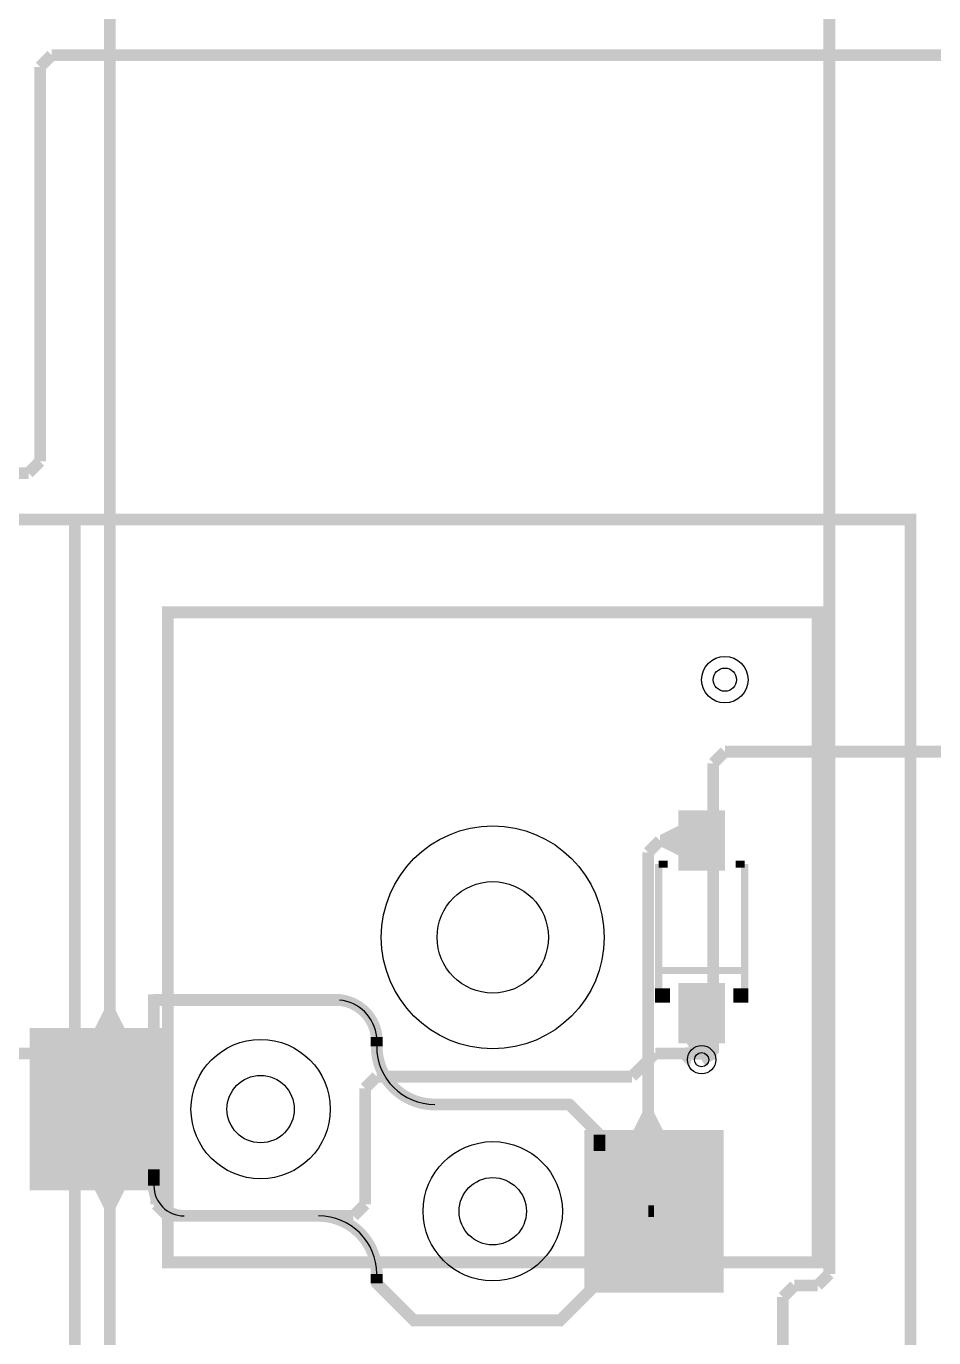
# Model space of a CAD drawing. Header units: millimetres. Extents: x -992 to -826, y 770 to 901.
# Drawn here: x -973.13 to -953.58, y 790.89 to 819.14 of the extents above; entities that cross this region are included whole.
import ezdxf

# ---------------------------------------------------------------- set-up
doc = ezdxf.new("R2010")
doc.units = ezdxf.units.MM
for name, color, linetype, true_color in [('BottomLayer', 7, 'Continuous', 0x0000ff), ('BottomPasteMaskLayer', 7, 'Continuous', 0x800000), ('BottomSilkLayer', 7, 'Continuous', 0x66cc33), ('BottomSolderMaskLayer', 7, 'Continuous', 0xaa00ff), ('Document', 7, 'Continuous', 0xffffff), ('Hole', 7, 'Continuous', 0x222222), ('Multi-Layer', 7, 'Continuous', 0xc0c0c0), ('TopLayer', 7, 'Continuous', 0xff0000), ('TopSilkLayer', 7, 'Continuous', 0xffcc00)]:
    doc.layers.add(name, color=color, linetype=linetype, true_color=true_color)

msp = doc.modelspace()

# ---------------------------------------------------------------- hatches: boundary and pattern name
at = {"layer": 'BottomLayer'}
for points in [[(-958.0819151638304, 800.951612903226), (-958.0819151638304, 802.2516129032259), (-959.0819151638304, 802.2516129032259), (-959.0819151638304, 800.951612903226)], [(-959.0819151638304, 801.9190271780545), (-959.0819151638304, 801.284025908052), (-959.4629159258319, 801.4745262890527), (-959.4629159258319, 801.7285267970537)], [(-958.0819151638304, 797.2326136652275), (-958.0819151638304, 798.5326136652275), (-959.0819151638304, 798.5326136652275), (-959.0819151638304, 797.2326136652275)], [(-971.0144526289054, 797.5676403352808), (-971.649453898908, 797.5676403352808), (-971.4589535179072, 797.9486410972823), (-971.2049530099061, 797.9486410972823)], [(-973.056946913894, 794.0676403352808), (-970.056946913894, 794.0676403352808), (-970.056946913894, 797.5676403352808), (-973.056946913894, 797.5676403352808)], [(-958.8994157988317, 797.2326136652275), (-958.2644145288292, 797.2326136652275), (-958.4549149098299, 796.8827051054103), (-958.7089154178309, 796.8827051054103)], [(-958.8105156210313, 797.0842570485142), (-958.3533147066295, 797.0842570485142), (-958.4549149098299, 797.297617475235), (-958.7089154178309, 797.297617475235)], [(-959.4163347726696, 795.3674853949709), (-960.0513360426722, 795.3674853949709), (-959.8608356616714, 795.7484861569725), (-959.6068351536704, 795.7484861569725)], [(-961.1069342138685, 791.867487934976), (-958.1069342138685, 791.867487934976), (-958.1069342138685, 795.367487934976), (-961.1069342138685, 795.367487934976)], [(-971.649453898908, 794.0676377952757), (-971.0144526289054, 794.0676377952757), (-971.2049530099061, 793.6866370332742), (-971.4589535179072, 793.6866370332742)]]:
    msp.add_hatch(color=256, dxfattribs=at).paths.add_polyline_path(points)
at = {"layer": 'BottomPasteMaskLayer'}
for points in [[(-958.0819151638304, 800.951612903226), (-958.0819151638304, 802.2516129032259), (-959.0819151638304, 802.2516129032259), (-959.0819151638304, 800.951612903226)], [(-958.0819151638304, 797.2326136652275), (-958.0819151638304, 798.5326136652275), (-959.0819151638304, 798.5326136652275), (-959.0819151638304, 797.2326136652275)], [(-973.056946913894, 794.0676403352808), (-970.056946913894, 794.0676403352808), (-970.056946913894, 797.5676403352808), (-973.056946913894, 797.5676403352808)], [(-961.1069342138685, 791.867487934976), (-958.1069342138685, 791.867487934976), (-958.1069342138685, 795.367487934976), (-961.1069342138685, 795.367487934976)]]:
    msp.add_hatch(color=256, dxfattribs=at).paths.add_polyline_path(points)
at = {"layer": 'BottomSilkLayer'}
for points in [[(-959.5844323088647, 798.4176504953011), (-959.264442468885, 798.4176504953011), (-959.264442468885, 798.1128498856999), (-959.5844323088647, 798.1128498856999)], [(-957.5796062992127, 798.4176504953011), (-957.8995961391923, 798.4176504953011), (-957.8995961391923, 798.1128498856999), (-957.5796062992127, 798.1128498856999)]]:
    msp.add_hatch(color=256, dxfattribs=at).paths.add_polyline_path(points)
at = {"layer": 'BottomSolderMaskLayer'}
for points in [[(-958.0819151638304, 800.951612903226), (-958.0819151638304, 802.2516129032259), (-959.0819151638304, 802.2516129032259), (-959.0819151638304, 800.951612903226)], [(-958.0819151638304, 797.2326136652275), (-958.0819151638304, 798.5326136652275), (-959.0819151638304, 798.5326136652275), (-959.0819151638304, 797.2326136652275)], [(-973.056946913894, 794.0676403352808), (-970.056946913894, 794.0676403352808), (-970.056946913894, 797.5676403352808), (-973.056946913894, 797.5676403352808)], [(-961.1069342138685, 791.867487934976), (-958.1069342138685, 791.867487934976), (-958.1069342138685, 795.367487934976), (-961.1069342138685, 795.367487934976)]]:
    msp.add_hatch(color=256, dxfattribs=at).paths.add_polyline_path(points)
at = {"layer": 'Document'}
for points in [[(-958.4859817119635, 801.7526517653037), (-958.6780060960123, 801.7526517653037), (-958.6780060960123, 800.9846558293118), (-958.4859817119635, 800.9846558293118)], [(-958.9660172720346, 801.4646913893829), (-958.9660172720346, 801.2726670053341), (-958.1980213360428, 801.2726670053341), (-958.1980213360428, 801.4646913893829)], [(-958.4550190500382, 797.685646431293), (-958.647043434087, 797.685646431293), (-958.647043434087, 798.4536423672848), (-958.4550190500382, 798.4536423672848)], [(-970.2549301498605, 794.1675768351538), (-970.2549301498605, 798.0405765811533), (-966.3819304038609, 798.0405765811533), (-966.3653535442952, 798.0416630859319), (-966.3490603193927, 798.0449040098695), (-966.3333295107487, 798.050243899859), (-966.3184302768607, 798.0575913889023), (-966.3046175477511, 798.0668207594247), (-966.2921276630448, 798.0777740943377), (-966.2811743281318, 798.090263979044), (-966.2719449576094, 798.1040767081536), (-966.2645974685661, 798.1189759420416), (-966.2592575785766, 798.1347067506856), (-966.256016654639, 798.1509999755881), (-966.2549301498605, 798.1675768351538), (-966.256016654639, 798.1841536947195), (-966.2592575785766, 798.200446919622), (-966.2645974685661, 798.216177728266), (-966.2719449576094, 798.231076962154), (-966.2811743281318, 798.2448896912637), (-966.2921276630448, 798.2573795759699), (-966.3046175477511, 798.2683329108829), (-966.3184302768607, 798.2775622814054), (-966.3333295107487, 798.2849097704486), (-966.3490603193927, 798.2902496604381), (-966.3653535442952, 798.2934905843758), (-966.3819304038609, 798.2945770891544), (-970.3819304038609, 798.2945770891544), (-970.3985072634266, 798.2934905843758), (-970.4148004883291, 798.2902496604381), (-970.4305312969731, 798.2849097704486), (-970.4454305308611, 798.2775622814054), (-970.4592432599708, 798.2683329108829), (-970.471733144677, 798.2573795759699), (-970.48268647959, 798.2448896912637), (-970.4919158501125, 798.231076962154), (-970.4992633391557, 798.216177728266), (-970.5046032291452, 798.200446919622), (-970.5078441530829, 798.1841536947195), (-970.5089306578615, 798.1675768351538), (-970.5089306578615, 794.1675768351538), (-970.5078441530829, 794.1509999755881), (-970.5046032291452, 794.1347067506856), (-970.4992633391557, 794.1189759420416), (-970.4919158501125, 794.1040767081536), (-970.48268647959, 794.090263979044), (-970.471733144677, 794.0777740943377), (-970.4592432599708, 794.0668207594247), (-970.4454305308611, 794.0575913889023), (-970.4305312969731, 794.050243899859), (-970.4148004883291, 794.0449040098695), (-970.3985072634266, 794.0416630859319), (-970.3819304038609, 794.0405765811533), (-970.3653535442952, 794.0416630859319), (-970.3490603193927, 794.0449040098695), (-970.3333295107487, 794.050243899859), (-970.3184302768607, 794.0575913889023), (-970.3046175477511, 794.0668207594247), (-970.2921276630448, 794.0777740943377), (-970.2811743281318, 794.090263979044), (-970.2719449576094, 794.1040767081536), (-970.2645974685661, 794.1189759420416), (-970.2592575785766, 794.1347067506856), (-970.256016654639, 794.1509999755881), (-970.2549301498605, 794.1675768351538)], [(-966.3945542291085, 798.0410083820169), (-966.3544166950276, 798.0359527552993), (-966.3146023277326, 798.0287835739995), (-966.2752223428372, 798.0195208641774), (-966.2363867425713, 798.0081904998585), (-966.1982040085061, 797.9948241307588), (-966.160780798526, 797.9794590938762), (-966.1242216488968, 797.9621383091945), (-966.0886286822571, 797.9429101597933), (-966.0541013223552, 797.9218283566964), (-966.0207360163226, 797.8989517888384), (-965.9886259652633, 797.8743443585668), (-965.9578608639099, 797.8480748031399), (-965.9285266500749, 797.82021650272), (-965.9007052645953, 797.7908472753959), (-965.8744744224439, 797.7600491598101), (-965.8499073956427, 797.7279081859954), (-965.8270728085893, 797.6945141350625), (-965.8060344463636, 797.6599602884103), (-965.7868510765545, 797.6243431671569), (-965.7695762851007, 797.5877622625229), (-965.7542583266063, 797.5503197579169), (-965.7409399895487, 797.5121202435007), (-965.729658476755, 797.4732704240328), (-965.7204453014821, 797.4338788208032), (-965.7133261993874, 797.394055468496), (-965.7083210566423, 797.3539116078234), (-965.7059031035861, 797.3380497160763), (-965.7015044693075, 797.3226192875902), (-965.6951953631645, 797.3078666171047), (-965.6870764887545, 797.2940271812386), (-965.67727743652, 797.2813218799008), (-965.6659546152744, 797.2699535103686), (-965.6532887556639, 797.2601035303126), (-965.6394820254113, 797.2519291614371), (-965.6247548023908, 797.245560879967), (-965.6093421570386, 797.2411003340336), (-965.5934901002461, 797.238618721206), (-965.5774516566262, 797.2381556520617), (-965.561482825829, 797.2397185179375), (-965.5458384963702, 797.2432823729519), (-965.5307683771966, 797.2487903321812), (-965.5165130119248, 797.2561544796367), (-965.5032999393737, 797.2652572715458), (-965.4913400616748, 797.2759534125418), (-965.4808242779313, 797.2880721748152), (-965.4719204371579, 797.3014201232065), (-965.464770659137, 797.3157842027465), (-965.4594890659563, 797.3309351393596), (-965.4561599604347, 797.3466310994514), (-965.4548364805116, 797.3626215499664), (-965.4555397510796, 797.3786512573026), (-965.46115205627, 797.4250094522532), (-965.4688814283277, 797.4710619985045), (-965.4787116491306, 797.5167122664949), (-965.4906220924589, 797.5618644707417), (-965.5045877672753, 797.6064238708225), (-965.5205793701613, 797.6502969701633), (-965.5385633468032, 797.693391712218), (-965.558501962398, 797.7356176736256), (-965.5803533808293, 797.7768862539401), (-965.6040717524502, 797.8171108615364), (-965.6296073102874, 797.856207095301), (-965.656906474464, 797.8940929217258), (-965.6859119646235, 797.9306888470348), (-965.7165629201185, 797.965918083982), (-965.7487950277103, 797.9997067129689), (-965.782540656515, 798.031983837147), (-965.8177289999087, 798.0626817311763), (-965.8542862240981, 798.0917359833297), (-965.8921356230413, 798.1190856306449), (-965.9311977793961, 798.1446732868396), (-965.9713907311575, 798.1684452627218), (-966.0126301436334, 798.190351678843), (-966.0548294864, 798.2103465701578), (-966.097900214864, 798.2283879824697), (-966.1417519560506, 798.2444380604611), (-966.1862926982284, 798.2584631271234), (-966.2314289839724, 798.2704337544196), (-966.277066106261, 798.2803248250312), (-966.3231083071944, 798.2881155850611), (-966.369458978918, 798.2937896875795), (-966.3860636163581, 798.294346191992), (-966.4025988372233, 798.2927305953161), (-966.4187817192955, 798.2889705408593), (-966.434335368971, 798.2831303641968), (-966.4489936589873, 798.2753099923723), (-966.4625057819342, 798.265643234118), (-966.4746405416379, 798.2542954903505), (-966.485190308992, 798.241460924115), (-966.4939745745493, 798.227359138402), (-966.5008430370881, 798.2122314186785), (-966.5056781753082, 798.1963366044276), (-966.5083972586526, 798.1799466603323), (-966.5089537628509, 798.1633420228851), (-966.5073381659615, 798.1468068020408), (-966.5035781112958, 798.1306239200172), (-966.4977379344327, 798.115070270417), (-966.489917562419, 798.1004119805016), (-966.4802508039903, 798.0868998576796), (-966.4689030600662, 798.0747650981223), (-966.4560684936946, 798.0642153309337), (-966.4419667078682, 798.0554310655584), (-966.4268389880561, 798.0485626032148), (-966.4109441737428, 798.0437274651999), (-966.3945542296125, 798.0410083820669)], [(-965.7090322580647, 797.367424434849), (-965.7090322580647, 797.1673228346458), (-965.7079457532861, 797.1507459750801), (-965.7047048293484, 797.1344527501776), (-965.6993649393589, 797.1187219415336), (-965.6920174503157, 797.1038227076456), (-965.6827880797932, 797.090009978536), (-965.6718347448802, 797.0775200938297), (-965.659344860174, 797.0665667589167), (-965.6455321310643, 797.0573373883943), (-965.6306328971763, 797.049989899351), (-965.6149020885323, 797.0446500093615), (-965.5986088636298, 797.0414090854239), (-965.5820320040641, 797.0403225806454), (-965.5654551444984, 797.0414090854239), (-965.5491619195959, 797.0446500093615), (-965.5334311109519, 797.049989899351), (-965.5185318770639, 797.0573373883943), (-965.5047191479543, 797.0665667589167), (-965.492229263248, 797.0775200938297), (-965.481275928335, 797.090009978536), (-965.4720465578126, 797.1038227076456), (-965.4646990687693, 797.1187219415336), (-965.4593591787798, 797.1344527501776), (-965.4561182548422, 797.1507459750801), (-965.4550317500637, 797.1673228346458), (-965.4550317500637, 797.367424434849), (-965.4561182548422, 797.3840012944147), (-965.4593591787798, 797.4002945193172), (-965.4646990687693, 797.4160253279612), (-965.4720465578126, 797.4309245618492), (-965.481275928335, 797.4447372909589), (-965.492229263248, 797.4572271756651), (-965.5047191479543, 797.4681805105781), (-965.5185318770639, 797.4774098811006), (-965.5334311109519, 797.4847573701438), (-965.5491619195959, 797.4900972601333), (-965.5654551444984, 797.493338184071), (-965.5820320040641, 797.4944246888496), (-965.5986088636298, 797.493338184071), (-965.6149020885323, 797.4900972601333), (-965.6306328971763, 797.4847573701438), (-965.6455321310643, 797.4774098811006), (-965.659344860174, 797.4681805105781), (-965.6718347448802, 797.4572271756651), (-965.6827880797932, 797.4447372909589), (-965.6920174503157, 797.4309245618492), (-965.6993649393589, 797.4160253279612), (-965.7047048293484, 797.4002945193172), (-965.7079457532861, 797.3840012944147), (-965.7090322580647, 797.367424434849)], [(-965.4545237490476, 797.1676530353068), (-965.4534516520677, 797.1186705106674), (-965.4502440491993, 797.0697813667208), (-965.4449070459455, 797.0210786613724), (-965.43745080101, 796.9726550976513), (-965.4278895069616, 796.9246028472554), (-965.416241363219, 796.8770133751073), (-965.402528541409, 796.8299772652555), (-965.3867771431641, 796.7835840484526), (-965.3690171504396, 796.7379220317383), (-965.3492823684444, 796.6930781303515), (-965.3276103612943, 796.6491377022918), (-965.3040423805113, 796.6061843858447), (-965.2786232865028, 796.5642999403814), (-965.2514014631728, 796.523564090733), (-965.2224287258252, 796.4840543754394), (-965.1917602225365, 796.4458459991586), (-965.1594543291841, 796.4090116895181), (-965.1255725383309, 796.3736215586825), (-965.0901793421775, 796.3397429698979), (-965.053342109805, 796.3074404092699), (-965.015130958941, 796.2767753630179), (-964.9756186224944, 796.2478062004391), (-964.9348803101124, 796.2205880628054), (-964.8929935650223, 796.1951727584054), (-964.8500381164328, 796.1716086639295), (-964.8060957277733, 796.149940632388), (-964.7612500410612, 796.1302099077354), (-964.7155864176947, 796.1124540463647), (-964.6691917759704, 796.0967068456208), (-964.6221544256405, 796.0829982794693), (-964.5745638998188, 796.0713544414423), (-964.5265107845594, 796.061797494971), (-964.4780865464311, 796.0543456311987), (-964.4293833584155, 796.0490130343545), (-964.3804939244604, 796.0458098547554), (-964.3315113030227, 796.0447421894845), (-964.3149344434571, 796.043655684706), (-964.2986412185545, 796.0404147607684), (-964.2829104099105, 796.0350748707788), (-964.2680111760225, 796.0277273817355), (-964.2541984469129, 796.0184980112132), (-964.2417085622066, 796.0075446763002), (-964.2307552272936, 795.9950547915938), (-964.2215258567712, 795.9812420624843), (-964.2141783677279, 795.9663428285962), (-964.2088384777384, 795.9506120199522), (-964.2055975538008, 795.9343187950496), (-964.2045110490222, 795.9177419354841), (-964.2055975538008, 795.9011650759184), (-964.2088384777384, 795.8848718510158), (-964.2141783677279, 795.8691410423719), (-964.2215258567712, 795.8542418084837), (-964.2307552272936, 795.8404290793742), (-964.2417085622066, 795.8279391946678), (-964.2541984469129, 795.8169858597548), (-964.2680111760225, 795.8077564892325), (-964.2829104099105, 795.8004090001892), (-964.2986412185545, 795.7950691101996), (-964.3149344434571, 795.791828186262), (-964.3315113030227, 795.7907416814835), (-964.3855703313034, 795.7918022418665), (-964.4395460475619, 795.7949842823066), (-964.4933552290646, 795.8002828965584), (-964.5469149098504, 795.8076899149265), (-964.6001425086521, 795.8171939168618), (-964.6529559562248, 795.8287802485704), (-964.7052738218849, 795.8424310456078), (-964.7570154390642, 795.8581252604226), (-964.8081010296861, 795.8758386948099), (-964.858451827172, 795.8955440372202), (-964.9079901978879, 795.9172109048711), (-964.9566397608439, 795.9408058905917), (-965.0043255054634, 795.9662926143333), (-965.0509739072373, 795.9936317792603), (-965.0965130410896, 796.0227812323423), (-965.140872692274, 796.0536960293458), (-965.1839844646362, 796.0863285041335), (-965.2257818860699, 796.1206283421576), (-965.2662005110074, 796.1565426580378), (-965.3051780197857, 796.1940160771028), (-965.3426543147339, 796.23299082077), (-965.3785716128352, 796.2734067956324), (-965.4128745348206, 796.3152016861126), (-965.4455101905546, 796.3583110505454), (-965.4764282605847, 796.4026684205371), (-965.505581073727, 796.4482054034507), (-965.5329236805676, 796.4948517878566), (-965.5584139227686, 796.5425356517889), (-965.5820124980703, 796.5911834736385), (-965.6036830208885, 796.6407202455132), (-965.6233920784173, 796.6910695888882), (-965.6411092821456, 796.7421538723719), (-965.6568073147124, 796.7938943314007), (-965.6704619720263, 796.8462111896838), (-965.6820522005838, 796.8990237822064), (-965.6915601299323, 796.9522506796033), (-965.6989711002221, 797.0058098137107), (-965.704273684811, 797.0596186041047), (-965.7074597078819, 797.1135940854269), (-965.7085242570486, 797.1676530353062), (-965.70743775227, 797.1842298948719), (-965.7041968283324, 797.2005231197744), (-965.6988569383429, 797.2162539284184), (-965.6915094492996, 797.2311531623064), (-965.6822800787772, 797.2449658914161), (-965.6713267438643, 797.2574557761224), (-965.658836859158, 797.2684091110353), (-965.6450241300483, 797.2776384815577), (-965.6301248961603, 797.284985970601), (-965.6143940875163, 797.2903258605905), (-965.5981008626138, 797.2935667845281), (-965.5815240030481, 797.2946532893068), (-965.5649471434824, 797.2935667845281), (-965.5486539185799, 797.2903258605905), (-965.532923109936, 797.284985970601), (-965.5180238760479, 797.2776384815577), (-965.5042111469382, 797.2684091110353), (-965.491721262232, 797.2574557761224), (-965.480767927319, 797.2449658914161), (-965.4715385567966, 797.2311531623064), (-965.4641910677533, 797.2162539284184), (-965.4588511777638, 797.2005231197744), (-965.4556102538262, 797.1842298948719), (-965.4545237490476, 797.1676530353062)], [(-965.67174498349, 791.9777876555754), (-964.8717449834901, 791.1777876555755), (-964.8592527378102, 791.1668352634746), (-964.8454377069854, 791.1576072616232), (-964.8305363028536, 791.1502615656208), (-964.8148035279827, 791.1449238798189), (-964.7985086119, 791.1416855461861), (-964.7819304038609, 791.1406019812041), (-961.6319177038355, 791.1406019812041), (-961.6153394957964, 791.1416855461861), (-961.5990445797138, 791.1449238798189), (-961.5833118048428, 791.1502615656208), (-961.5684104007111, 791.1576072616232), (-961.5545953698863, 791.1668352634746), (-961.5421031242064, 791.1777876555755), (-960.6921158242318, 792.0277749555501), (-960.6811634321309, 792.04026720123), (-960.6719354302795, 792.0540822320547), (-960.664589734277, 792.0689836361865), (-960.6592520484752, 792.0847164110575), (-960.6560137148424, 792.1010113271401), (-960.6549301498604, 792.1175895351793), (-960.6549301498604, 795.2676022352045), (-960.6560137148424, 795.2841804432437), (-960.6592520484752, 795.3004753593264), (-960.664589734277, 795.3162081341973), (-960.6719354302795, 795.3311095383291), (-960.6811634321309, 795.3449245691538), (-960.6921158242317, 795.3574168148338), (-961.3421031242063, 796.0074041148084), (-961.3545953698863, 796.0183565069092), (-961.368410400711, 796.0275845087607), (-961.3833118048428, 796.0349302047631), (-961.3990445797137, 796.0402678905649), (-961.4153394957964, 796.0435062241978), (-961.4319177038356, 796.0445897891798), (-964.2819304038609, 796.0445897891798), (-964.2985072634266, 796.0435032844011), (-964.3148004883291, 796.0402623604635), (-964.330531296973, 796.034922470474), (-964.3454305308612, 796.0275749814307), (-964.3592432599708, 796.0183456109083), (-964.3717331446771, 796.0073922759954), (-964.38268647959, 795.9949023912891), (-964.3919158501125, 795.9810896621794), (-964.3992633391557, 795.9661904282914), (-964.4046032291453, 795.9504596196474), (-964.4078441530829, 795.9341663947449), (-964.4089306578614, 795.9175895351792), (-964.4078441530829, 795.9010126756135), (-964.4046032291453, 795.884719450711), (-964.3992633391557, 795.868988642067), (-964.3919158501125, 795.854089408179), (-964.38268647959, 795.8402766790693), (-964.3717331446771, 795.8277867943631), (-964.3592432599708, 795.8168334594501), (-964.3454305308612, 795.8076040889277), (-964.330531296973, 795.8002565998844), (-964.3148004883291, 795.7949167098949), (-964.2985072634266, 795.7916757859573), (-964.2819304038609, 795.7905892811787), (-961.4845212090426, 795.7905892811787), (-960.9089306578614, 795.2149987299977), (-960.9089306578614, 792.1701930403863), (-961.6845212090425, 791.3946024892051), (-964.7293268986539, 791.3946024892051), (-965.4921158242317, 792.1574168148338), (-965.5046073555341, 792.1683715934571), (-965.5184219055832, 792.177602180432), (-965.5333231036024, 792.1849506378591), (-965.5490559859668, 792.1902912315967), (-965.5653513587023, 792.1935325826072), (-965.5819304034687, 792.194619230477), (-965.5985094482191, 792.1935325823603), (-965.6148048209063, 792.1902912311072), (-965.6305377031912, 792.1849506371351), (-965.6454389011009, 792.1776021794861), (-965.6592534510125, 792.1683715923056), (-965.6717449821517, 792.1574168134962), (-965.6826997609612, 792.1449252823571), (-965.6919303481419, 792.1311107324454), (-965.6992788057911, 792.1162095345358), (-965.7046193997631, 792.100476652251), (-965.7078607510165, 792.0841812795638), (-965.7089473991333, 792.0676022348134), (-965.7078607512636, 792.051023190047), (-965.7046194002533, 792.0347278173115), (-965.6992788065157, 792.0189949349469), (-965.6919303490888, 792.0040937369278), (-965.682699762114, 791.9902791868785), (-965.6717449834907, 791.9777876555761)], [(-969.7316383032767, 793.6447929895861), (-969.7644780458156, 793.6458218589535), (-969.7971883773806, 793.6489107861312), (-969.8296401972556, 793.6540475797811), (-969.8617054250151, 793.6612119660722), (-969.8932575060306, 793.6703756686968), (-969.9241719109543, 793.681502520471), (-969.9543266272107, 793.6945486060796), (-969.9836026405529, 793.7094624353994), (-970.0118844047882, 793.7261851467207), (-970.0390602978132, 793.7446507390615), (-970.0650230621625, 793.7647863326595), (-970.0896702283318, 793.7865124566125), (-970.1129045192024, 793.809743362534), (-970.1346342339741, 793.8343873629833), (-970.1547736100878, 793.8603471933361), (-970.1732431617129, 793.8875203956679), (-970.1899699934605, 793.9157997231332), (-970.2048880880861, 793.9450735632458), (-970.2179385670458, 793.9752263783901), (-970.229069922877, 794.0061391618227), (-970.2382382224876, 794.0376899073678), (-970.2454072805504, 794.0697540909484), (-970.2505488023195, 794.1022051620571), (-970.2536424953026, 794.1349150432235), (-970.2546761493525, 794.1677546355094), (-970.255762654131, 794.1843314950751), (-970.2590035780686, 794.2006247199776), (-970.2643434680581, 794.2163555286215), (-970.2716909571014, 794.2312547625097), (-970.2809203276238, 794.2450674916192), (-970.2918736625368, 794.2575573763256), (-970.304363547243, 794.2685107112386), (-970.3181762763527, 794.277740081761), (-970.3330755102407, 794.2850875708042), (-970.3488063188847, 794.2904274607938), (-970.3650995437872, 794.2936683847314), (-970.3816764033529, 794.2947548895099), (-970.3982532629186, 794.2936683847314), (-970.4145464878211, 794.2904274607938), (-970.4302772964651, 794.2850875708042), (-970.4451765303531, 794.277740081761), (-970.4589892594628, 794.2685107112386), (-970.471479144169, 794.2575573763256), (-970.482432479082, 794.2450674916192), (-970.4916618496044, 794.2312547625097), (-970.4990093386477, 794.2163555286215), (-970.5043492286372, 794.2006247199776), (-970.5075901525748, 794.1843314950751), (-970.5086766573535, 794.1677546355102), (-970.507610360894, 794.127087746952), (-970.5044170526671, 794.086532407036), (-970.4991054864017, 794.0461997890086), (-970.4916902225494, 794.0062004555748), (-970.4821915883706, 793.9666440558161), (-970.470635622212, 793.9276390246114), (-970.4570540021281, 793.8892922853884), (-970.4414839590436, 793.8517089570169), (-970.4239681746926, 793.8149920656491), (-970.4045546646167, 793.7792422622977), (-970.3832966465415, 793.7445575469226), (-970.3602523944915, 793.7110329997877), (-970.3354850790462, 793.6787605208192), (-970.3090625941713, 793.647828577683), (-970.2810573711039, 793.6183219632707), (-970.2515461797975, 793.5903215632591), (-970.2206099184754, 793.5639041343806), (-970.1883333918666, 793.539142094012), (-970.1548050787327, 793.516103321659), (-970.1201168893235, 793.4948509728794), (-970.0843639134259, 793.475443306157), (-970.0476441596973, 793.4579335231988), (-970.0100582869961, 793.4423696230953), (-969.9717093284498, 793.4287942707407), (-969.9327024090118, 793.4172446798783), (-969.8931444572856, 793.4077525110861), (-969.8531439124052, 793.4003437849875), (-969.8128104267723, 793.3950388109212), (-969.7722545654707, 793.3918521312678), (-969.7315875031751, 793.3907924815851), (-969.7150108607837, 793.3918823015031), (-969.6987182839126, 793.3951264838861), (-969.6829885430734, 793.4004695198734), (-969.6680907784964, 793.4078199886364), (-969.6542798950674, 793.4170521216153), (-969.6417922008341, 793.4280079544528), (-969.6308413637098, 793.4405000298091), (-969.6216147555565, 793.4543146048086), (-969.6142702462, 793.4692153082397), (-969.6089335022332, 793.484947184932), (-969.6056958368264, 793.50124105811), (-969.6046126473328, 793.5178181350825), (-969.6057024674255, 793.5343947774625), (-969.6089466499802, 793.5506873542993), (-969.6142896861331, 793.5664170950822), (-969.6216401550532, 793.5813148595818), (-969.6308722881776, 793.5951257429135), (-969.6418281211467, 793.6076134370314), (-969.6543201966184, 793.618564274024), (-969.668134771715, 793.6277908820317), (-969.6830354752235, 793.6351353912313), (-969.6987673519722, 793.6404721350323), (-969.7150612251843, 793.6437098002675), (-969.7316383021681, 793.6447929895863)], [(-966.8319177038355, 793.6445897891797), (-969.7319431038864, 793.6445897891797), (-969.7485199634519, 793.6435032844012), (-969.7648131883545, 793.6402623604636), (-969.7805439969985, 793.6349224704741), (-969.7954432308866, 793.6275749814307), (-969.8092559599961, 793.6183456109084), (-969.8217458447025, 793.6073922759954), (-969.8326991796155, 793.594902391289), (-969.8419285501378, 793.5810896621795), (-969.8492760391812, 793.5661904282914), (-969.8546159291707, 793.5504596196474), (-969.8578568531083, 793.534166394745), (-969.8589433578868, 793.5175895351792), (-969.8578568531083, 793.5010126756135), (-969.8546159291707, 793.484719450711), (-969.8492760391812, 793.4689886420671), (-969.8419285501378, 793.454089408179), (-969.8326991796155, 793.4402766790694), (-969.8217458447025, 793.4277867943631), (-969.8092559599961, 793.4168334594501), (-969.7954432308866, 793.4076040889277), (-969.7805439969985, 793.4002565998844), (-969.7648131883545, 793.3949167098949), (-969.7485199634519, 793.3916757859572), (-969.7319431038864, 793.3905892811787), (-966.8319177038355, 793.3905892811787), (-966.8153408442698, 793.3916757859572), (-966.7990476193673, 793.3949167098949), (-966.7833168107234, 793.4002565998844), (-966.7684175768353, 793.4076040889277), (-966.7546048477257, 793.4168334594501), (-966.7421149630194, 793.4277867943631), (-966.7311616281064, 793.4402766790694), (-966.7219322575841, 793.454089408179), (-966.7145847685407, 793.4689886420671), (-966.7092448785511, 793.484719450711), (-966.7060039546135, 793.5010126756135), (-966.704917449835, 793.5175895351792), (-966.7060039546135, 793.534166394745), (-966.7092448785511, 793.5504596196474), (-966.7145847685407, 793.5661904282914), (-966.7219322575841, 793.5810896621795), (-966.7311616281064, 793.594902391289), (-966.7421149630194, 793.6073922759954), (-966.7546048477257, 793.6183456109084), (-966.7684175768353, 793.6275749814307), (-966.7833168107234, 793.6349224704741), (-966.7990476193673, 793.6402623604636), (-966.8153408442698, 793.6435032844012), (-966.8319177038355, 793.6445897891797)], [(-965.7086512573026, 792.2677800355607), (-965.709719045711, 792.3167654764763), (-965.7129225941814, 792.3656577138049), (-965.7182558042257, 792.4143636730339), (-965.7257085231912, 792.4627906342623), (-965.7352665635866, 792.5108464087082), (-965.7469117300909, 792.5584395142055), (-965.7606218541913, 792.6054793493555), (-965.7763708363844, 792.6518763660018), (-965.7941286958609, 792.6975422396998), (-965.8138616275794, 792.7423900378575), (-965.8355320666194, 792.7863343852255), (-965.8590987596932, 792.8292916264237), (-965.8845168436775, 792.8711799851927), (-965.9117379310181, 792.9119197200689), (-965.9407102018444, 792.9514332761854), (-965.9713785026157, 792.9896454329105), (-966.0036844511168, 793.0264834470432), (-966.0375665475968, 793.0618771912915), (-966.0729602918451, 793.0957592877714), (-966.1097983059778, 793.1280652362725), (-966.148010462703, 793.1587335370439), (-966.1875240188194, 793.1877058078701), (-966.2282637536957, 793.2149268952107), (-966.2701521124648, 793.2403449791949), (-966.313109353663, 793.2639116722687), (-966.357053701031, 793.2855821113087), (-966.4019014991886, 793.3053150430271), (-966.4475673728867, 793.3230729025036), (-966.493964389533, 793.3388218846966), (-966.5410042246831, 793.352532008797), (-966.5885973301804, 793.3641771753014), (-966.6366531046262, 793.3737352156967), (-966.6850800658547, 793.3811879346621), (-966.7337860250836, 793.3865211447065), (-966.7826782624122, 793.3897246931767), (-966.8316637033275, 793.3907924815851), (-966.8482405628931, 793.3918789863636), (-966.8645337877957, 793.3951199103012), (-966.8802645964397, 793.4004598002908), (-966.8951638303278, 793.4078072893341), (-966.9089765594373, 793.4170366598564), (-966.9214664441437, 793.4279899947694), (-966.9324197790567, 793.4404798794758), (-966.941649149579, 793.4542926085853), (-966.9489966386224, 793.4691918424735), (-966.9543365286119, 793.4849226511174), (-966.9575774525495, 793.50121587602), (-966.958663957328, 793.5177927355855), (-966.9575774525495, 793.5343695951512), (-966.9543365286119, 793.5506628200538), (-966.9489966386224, 793.5663936286978), (-966.941649149579, 793.5812928625859), (-966.9324197790567, 793.5951055916954), (-966.9214664441437, 793.6075954764018), (-966.9089765594373, 793.6185488113148), (-966.8951638303278, 793.6277781818371), (-966.8802645964397, 793.6351256708804), (-966.8645337877957, 793.64046556087), (-966.8482405628931, 793.6437064848076), (-966.8316637033275, 793.6447929895861), (-966.7776021370464, 793.6437323294581), (-966.72362389453, 793.6405499901438), (-966.6698122102249, 793.6352508788103), (-966.6162500617451, 793.6278431666871), (-966.5630200419203, 793.6183382764656), (-966.5102042314377, 793.6067508646862), (-966.4578840722739, 793.593098799137), (-966.4061402421114, 793.5774031313023), (-966.3550525299328, 793.5596880639009), (-966.3046997129874, 793.5399809135657), (-966.2551594353157, 793.5183120687213), (-966.206508088023, 793.4947149427252), (-966.1588206914838, 793.4692259223441), (-966.1121707796607, 793.4418843116459), (-966.0666302867148, 793.4127322713928), (-966.0222694360835, 793.3818147540289), (-965.9791566321959, 793.3491794343643), (-965.9373583549927, 793.3148766360598), (-965.896939057415, 793.2789592540282), (-965.8579610660172, 793.2414826728706), (-965.8204844848595, 793.2025046814728), (-965.784567102828, 793.162085383895), (-965.7502643045234, 793.1202871066919), (-965.7176289848587, 793.0771743028042), (-965.6867114674949, 793.032813452173), (-965.6575594272418, 792.9872729592271), (-965.6302178165437, 792.9406230474038), (-965.6047287961626, 792.8929356508647), (-965.5811316701664, 792.844284303572), (-965.559462825322, 792.7947440259004), (-965.5397556749868, 792.7443912089549), (-965.5220406075855, 792.6933034967764), (-965.5063449397508, 792.6415596666137), (-965.4926928742016, 792.5892395074501), (-965.4811054624221, 792.5364236969675), (-965.4716005722007, 792.4831936771427), (-965.4641928600774, 792.4296315286629), (-965.458893748744, 792.3758198443577), (-965.4557114094297, 792.3218416018414), (-965.4546507493015, 792.2677800355602), (-965.4557372540802, 792.2512031759945), (-965.4589781780178, 792.234909951092), (-965.4643180680073, 792.2191791424481), (-965.4716655570506, 792.20427990856), (-965.480894927573, 792.1904671794504), (-965.491848262486, 792.1779772947441), (-965.5043381471922, 792.1670239598311), (-965.5181508763019, 792.1577945893087), (-965.53305011019, 792.1504471002654), (-965.5487809188339, 792.1451072102759), (-965.5650741437364, 792.1418662863382), (-965.5816510033021, 792.1407797815597), (-965.5982278628678, 792.1418662863382), (-965.6145210877703, 792.1451072102759), (-965.6302518964143, 792.1504471002654), (-965.6451511303023, 792.1577945893087), (-965.658963859412, 792.1670239598311), (-965.6714537441183, 792.1779772947441), (-965.6824070790312, 792.1904671794504), (-965.6916364495536, 792.20427990856), (-965.6989839385969, 792.2191791424481), (-965.7043238285864, 792.234909951092), (-965.707564752524, 792.2512031759945), (-965.7086512573026, 792.2677800355602)]]:
    msp.add_hatch(color=256, dxfattribs=at).paths.add_polyline_path(points)
at = {"layer": 'TopLayer'}
for points in [[(-958.277998475997, 796.9058547117096), (-958.6429260858523, 797.1812827025656), (-958.4589281178563, 797.3097205994413), (-958.2049276098553, 797.1180162560327)], [(-958.6982169164339, 797.1643891287783), (-958.8469062738127, 796.7320421640845), (-959.0180010160021, 796.8906045212092), (-958.9306477012955, 797.1446050292102)]]:
    msp.add_hatch(color=256, dxfattribs=at).paths.add_polyline_path(points)

# ---------------------------------------------------------------- linework, layer by layer
at = {"layer": 'BottomLayer', "const_width": 0.25400050800101603}
for points in [[(-955.831902463805, 792.2675895351792), (-955.831902463805, 893.7677927355857)], [(-971.3319786639574, 825.0177800355602), (-971.3319786639574, 796.0175260350522)], [(-959.7338328676658, 801.3475234950471), (-959.4798323596648, 801.6015240030481)], [(-959.7338074676151, 793.6174752349506), (-959.7338074676151, 801.3474726949455)], [(-959.479806959614, 801.6014732029465), (-958.5819151638304, 801.6014732029465)], [(-958.5819151638304, 797.8826517653036), (-958.5819151638304, 796.8826517653036)], [(-971.5570485140971, 795.8176276352555), (-971.3319532639066, 796.0176022352045)], [(-971.3319532639066, 796.0176022352045), (-971.5570485140971, 795.8176276352555)], [(-971.3319786639574, 796.0175260350522), (-971.3319786639574, 778.0175260350522)], [(-959.6068326136653, 793.6174752349506), (-959.7338328676658, 793.6174752349506)], [(-956.831902463805, 791.7675895351792), (-956.5819151638304, 792.0175768351538)], [(-956.5819151638304, 792.0175768351538), (-956.0819151638304, 792.0175768351538)], [(-956.0819151638304, 792.0175768351538), (-955.831902463805, 792.2675895351792)], [(-956.831902463805, 786.2675641351284), (-956.831902463805, 791.7675895351792)]]:
    msp.add_lwpolyline(points, dxfattribs=at)
at = {"layer": 'BottomSilkLayer'}
for points, const_width in [([(-959.5082550165101, 798.3414274828551), (-959.5082550165101, 801.0938785877573)], 0.15240030480060962), ([(-959.5082550165101, 801.0938785877573), (-959.3152146304294, 801.0938785877573)], 0.15240030480060962), ([(-957.6557785115572, 801.0938785877573), (-957.8488188976379, 801.0938785877573)], 0.15240030480060962), ([(-957.6557785115572, 798.3414274828551), (-957.6557785115572, 801.0938785877573)], 0.15240030480060962), ([(-957.7057912115826, 798.8008636017273), (-959.4582423164848, 798.8008636017273)], 0.15240030480060962), ([(-970.3825501651004, 797.1173482346966), (-970.3825501651004, 798.1663703327408), (-970.3825501651004, 798.1663703327408), (-966.3820421640844, 798.1663703327408)], 0.25400050800101603), ([(-965.5815341630685, 797.3677927355857), (-965.5815341630685, 797.1676403352808)], 0.25400050800101603), ([(-964.332029464059, 795.9173736347474), (-961.432029464059, 795.9173736347474)], 0.25400050800101603), ([(-960.7820167640336, 795.2673355346712), (-961.432029464059, 795.9173482346966), (-961.432029464059, 795.9173736347474)], 0.25400050800101603), ([(-960.7820167640336, 795.2673355346712), (-960.7820167640336, 794.9173990347982)], 0.25400050800101603), ([(-970.3819405638812, 794.1675641351284), (-970.3819405638812, 794.5175768351538)], 0.25400050800101603), ([(-966.8316738633479, 793.5177800355602), (-969.7316230632463, 793.5177800355602)], 0.25400050800101603), ([(-960.7819405638812, 792.3175768351539), (-960.7819405638812, 792.1175768351538), (-961.6319278638558, 791.2675895351792), (-964.7819405638812, 791.2675895351792), (-965.5819405638813, 792.0675895351792)], 0.25400050800101603), ([(-965.5819405638813, 792.0675895351792), (-965.5819405638813, 792.2675895351792)], 0.25400050800101603)]:
    msp.add_lwpolyline(points, dxfattribs=dict(at, const_width=const_width))
for centre, radius, start, end in [((-966.469607238498, 797.2797118526227), 0.8924307848615699, 5.591265235738376, 84.33238645424326), ((-964.3320447051218, 797.1673736344893), 1.2499872999746, 180.0023285168551, 270), ((-969.7319431038864, 794.1675768351538), 0.6499872999746, 180.00000000000068, 270), ((-966.8319177038355, 792.2676022352047), 1.2499872999746, 0, 90)]:
    msp.add_arc(centre, radius, start, end, dxfattribs=at)
at = {"layer": 'Document', "const_width": 0.25400050800101603}
for points in [[(-972.0819405638813, 790.5175768351538), (-972.0819405638813, 808.5176276352554), (-990.0819913639829, 808.5176276352554), (-990.0819913639829, 790.5175768351538), (-972.0819405638813, 790.5175768351538)], [(-954.0819151638304, 790.5175768351538), (-954.0819151638304, 808.5176276352554), (-972.0819405638813, 808.5176276352554), (-972.0819405638813, 790.5175768351538), (-954.0819151638304, 790.5175768351538)]]:
    msp.add_lwpolyline(points, close=True, dxfattribs=at)
at = {"layer": 'Document'}
for centre, radius in [((-958.0817881635764, 805.0675641351285), 0.24993649987299976), ((-963.0817881635764, 799.5176530353062), 1.1998983997967998), ((-968.0817881635764, 795.8176276352555), 0.7249174498348998), ((-963.0817881635764, 793.6174752349506), 0.7249174498348998)]:
    msp.add_circle(centre, radius, dxfattribs=at)
at = {"layer": 'Hole'}
msp.add_circle((-958.5819151638304, 796.8826517653036), 0.15240030480060962, dxfattribs=at)
at = {"layer": 'Multi-Layer'}
for centre, radius in [((-958.0817881635764, 805.0675641351285), 0.5), ((-963.0817881635764, 799.5176530353062), 2.4000000000000004), ((-968.0817881635764, 795.8176276352555), 1.5000000000000002), ((-958.5819151638304, 796.8826517653036), 0.30480060960121924), ((-963.0817881635764, 793.6174752349506), 1.5000000000000002)]:
    msp.add_circle(centre, radius, dxfattribs=at)
at = {"layer": 'TopLayer', "const_width": 0.25400050800101603}
for points in [[(-972.8319532639066, 818.2676403352808), (-972.5819405638813, 818.5176276352554)], [(-972.5819405638813, 818.5176276352554), (-913.581838963678, 818.5176276352554)], [(-972.8319532639066, 809.76761493523), (-972.8319532639066, 818.2676403352808)], [(-973.0819405638813, 809.5176276352554), (-972.8319532639066, 809.76761493523)], [(-974.5819405638813, 809.5176276352554), (-973.0819405638813, 809.5176276352554)], [(-958.3319278638559, 803.2676149352301), (-958.0819151638304, 803.5176022352047)], [(-958.0819151638304, 803.5176022352047), (-953.0819151638304, 803.5176022352047)], [(-958.3319278638559, 797.0176022352047), (-958.3319278638559, 803.2676149352301)], [(-976.3319532639066, 797.0176022352047), (-970.5819405638813, 797.0176022352047)], [(-970.5819405638813, 797.0176022352047), (-970.3319532639066, 796.7675895351792)], [(-960.0819151638304, 796.5176022352045), (-959.5819151638304, 797.0176022352047)], [(-959.5819151638304, 797.0176022352047), (-958.3319278638559, 797.0176022352047)], [(-958.5819151638304, 796.8827025654052), (-958.3319278638559, 797.0176022352047)], [(-958.3319278638559, 797.0176022352047), (-958.5819151638304, 796.8827025654052)], [(-970.3319532639066, 796.7675895351792), (-970.3319532639066, 793.7675895351792)], [(-965.8319278638559, 796.2675895351792), (-965.5819405638813, 796.5176022352045)], [(-965.8319278638559, 793.7675895351792), (-965.8319278638559, 796.2675895351792)], [(-965.5819405638813, 796.5176022352045), (-960.0819151638304, 796.5176022352045)], [(-970.3319532639066, 793.7675895351792), (-970.0819405638813, 793.5175768351538)], [(-966.0819405638813, 793.5175768351538), (-965.8319278638559, 793.7675895351792)], [(-970.0819405638813, 793.5175768351538), (-966.0819405638813, 793.5175768351538)]]:
    msp.add_lwpolyline(points, dxfattribs=at)
at = {"layer": 'TopSilkLayer', "const_width": 0.25400050800101603}
msp.add_lwpolyline([(-970.0818135636272, 792.5176530353062), (-956.0818135636273, 792.5176530353062), (-956.0818135636273, 806.5176530353062), (-970.0818135636272, 806.5176530353062), (-970.0818135636272, 792.5176530353062)], close=True, dxfattribs=at)

doc.saveas('drawing.dxf')
